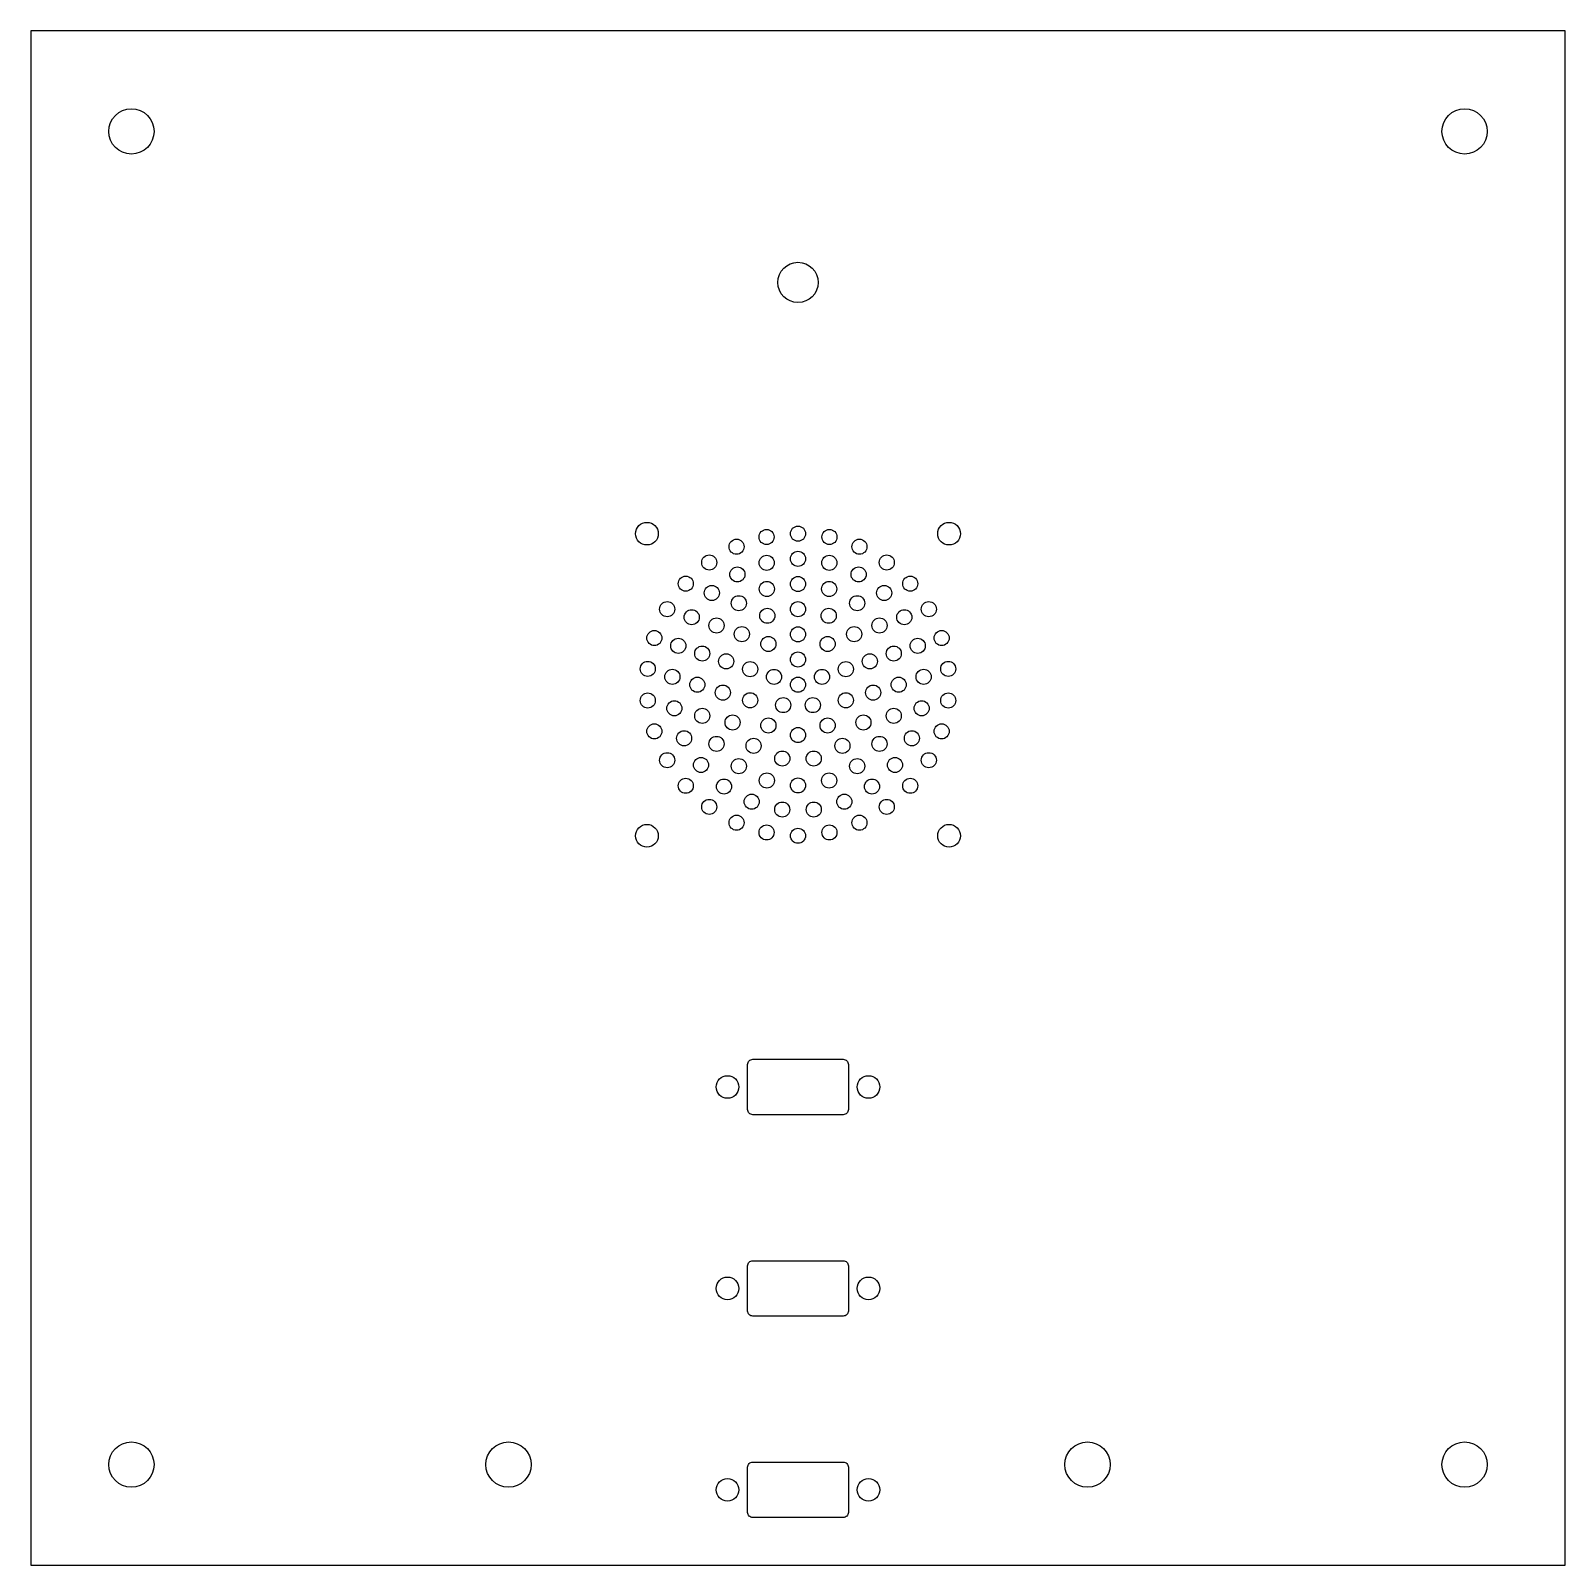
# Model space of a CAD drawing. Header units: millimetres. Extents: x -305 to 0, y 0 to 305.
import ezdxf

# ---------------------------------------------------------------- set-up
doc = ezdxf.new("R2010")
doc.units = ezdxf.units.MM
doc.layers.get('0').update_dxf_attribs({"linetype": 'CONTINUOUS'})

msp = doc.modelspace()

# ---------------------------------------------------------------- linework, layer by layer
msp.add_lwpolyline([(-304.8, 0), (0, 0), (0, 304.8), (-304.8, 304.8)], close=True)
for points in [[(-142.4, 99.5), (-142.4, 90.5, -0.414214), (-143.4, 89.5), (-161.4, 89.5, -0.414214), (-162.4, 90.5), (-162.4, 99.5, -0.414214), (-161.4, 100.5), (-143.4, 100.5, -0.414214)], [(-142.4, 59.5), (-142.4, 50.5, -0.414214), (-143.4, 49.5), (-161.4, 49.5, -0.414214), (-162.4, 50.5), (-162.4, 59.5, -0.414214), (-161.4, 60.5), (-143.4, 60.5, -0.414214)], [(-142.4, 19.5), (-142.4, 10.5, -0.414214), (-143.4, 9.5), (-161.4, 9.5, -0.414214), (-162.4, 10.5), (-162.4, 19.5, -0.414214), (-161.4, 20.5), (-143.4, 20.5, -0.414214)]]:
    msp.add_lwpolyline(points, format="xyb", close=True)
for centre, radius in [((-284.8, 284.8), 4.5), ((-20, 284.8), 4.5), ((-152.4, 254.8), 4), ((-182.4, 204.9), 2.25), ((-158.64, 204.24), 1.5), ((-152.4, 204.9), 1.5), ((-146.16, 204.24), 1.5), ((-122.4, 204.9), 2.25), ((-164.6, 202.31), 1.5), ((-152.4, 199.9), 1.5), ((-140.2, 202.31), 1.5), ((-170.03, 199.17), 1.5), ((-164.44, 196.81), 1.5), ((-158.62, 199.11), 1.5), ((-146.18, 199.11), 1.5), ((-140.36, 196.81), 1.5), ((-134.77, 199.17), 1.5), ((-174.69, 194.97), 1.5), ((-158.58, 193.92), 1.5), ((-152.4, 194.9), 1.5), ((-146.22, 193.92), 1.5), ((-130.11, 194.97), 1.5), ((-169.51, 193.12), 1.5), ((-164.16, 191.08), 1.5), ((-140.64, 191.08), 1.5), ((-135.29, 193.12), 1.5), ((-178.38, 189.9), 1.5), ((-173.51, 188.3), 1.5), ((-158.5, 188.6), 1.5), ((-152.4, 189.9), 1.5), ((-146.3, 188.6), 1.5), ((-131.29, 188.3), 1.5), ((-126.42, 189.9), 1.5), ((-168.58, 186.66), 1.5), ((-163.55, 184.94), 1.5), ((-152.4, 184.9), 1.5), ((-141.25, 184.94), 1.5), ((-136.22, 186.66), 1.5), ((-180.93, 184.17), 1.5), ((-176.18, 182.63), 1.5), ((-158.28, 182.99), 1.5), ((-146.52, 182.99), 1.5), ((-128.62, 182.63), 1.5), ((-123.87, 184.17), 1.5), ((-171.42, 181.08), 1.5), ((-166.67, 179.54), 1.5), ((-152.4, 179.9), 1.5), ((-138.13, 179.54), 1.5), ((-133.38, 181.08), 1.5), ((-182.24, 178.04), 1.5), ((-177.35, 176.47), 1.5), ((-161.91, 177.99), 1.5), ((-157.16, 176.45), 1.5), ((-147.64, 176.45), 1.5), ((-142.89, 177.99), 1.5), ((-127.45, 176.47), 1.5), ((-122.56, 178.04), 1.5), ((-172.4, 174.9), 1.5), ((-167.32, 173.33), 1.5), ((-152.4, 174.9), 1.5), ((-137.48, 173.33), 1.5), ((-132.4, 174.9), 1.5), ((-182.24, 171.76), 1.5), ((-176.96, 170.22), 1.5), ((-161.91, 171.81), 1.5), ((-155.34, 170.85), 1.5), ((-149.46, 170.85), 1.5), ((-142.89, 171.81), 1.5), ((-127.84, 170.22), 1.5), ((-122.56, 171.76), 1.5), ((-171.42, 168.72), 1.5), ((-165.39, 167.4), 1.5), ((-158.28, 166.81), 1.5), ((-146.52, 166.81), 1.5), ((-139.41, 167.4), 1.5), ((-133.38, 168.72), 1.5), ((-180.93, 165.63), 1.5), ((-175.02, 164.26), 1.5), ((-168.58, 163.14), 1.5), ((-152.4, 164.9), 1.5), ((-136.22, 163.14), 1.5), ((-129.78, 164.26), 1.5), ((-123.87, 165.63), 1.5), ((-161.22, 162.76), 1.5), ((-155.52, 160.23), 1.5), ((-149.28, 160.23), 1.5), ((-143.58, 162.76), 1.5), ((-178.38, 159.9), 1.5), ((-171.66, 158.96), 1.5), ((-164.16, 158.72), 1.5), ((-140.64, 158.72), 1.5), ((-133.14, 158.96), 1.5), ((-126.42, 159.9), 1.5), ((-174.69, 154.83), 1.5), ((-167.09, 154.67), 1.5), ((-158.58, 155.88), 1.5), ((-152.4, 154.9), 1.5), ((-146.22, 155.88), 1.5), ((-137.71, 154.67), 1.5), ((-130.11, 154.83), 1.5), ((-161.6, 151.66), 1.5), ((-143.2, 151.66), 1.5), ((-170.03, 150.63), 1.5), ((-155.53, 150.1), 1.5), ((-149.27, 150.1), 1.5), ((-134.77, 150.63), 1.5), ((-182.4, 144.9), 2.25), ((-164.6, 147.49), 1.5), ((-158.64, 145.56), 1.5), ((-152.4, 144.9), 1.5), ((-146.16, 145.56), 1.5), ((-140.2, 147.49), 1.5), ((-122.4, 144.9), 2.25), ((-166.4, 95), 2.25), ((-138.4, 95), 2.25), ((-166.4, 55), 2.25), ((-138.4, 55), 2.25), ((-284.8, 20), 4.5), ((-209.9, 20), 4.5), ((-94.9, 20), 4.5), ((-20, 20), 4.5), ((-166.4, 15), 2.25), ((-138.4, 15), 2.25)]:
    msp.add_circle(centre, radius)

doc.saveas('drawing.dxf')
